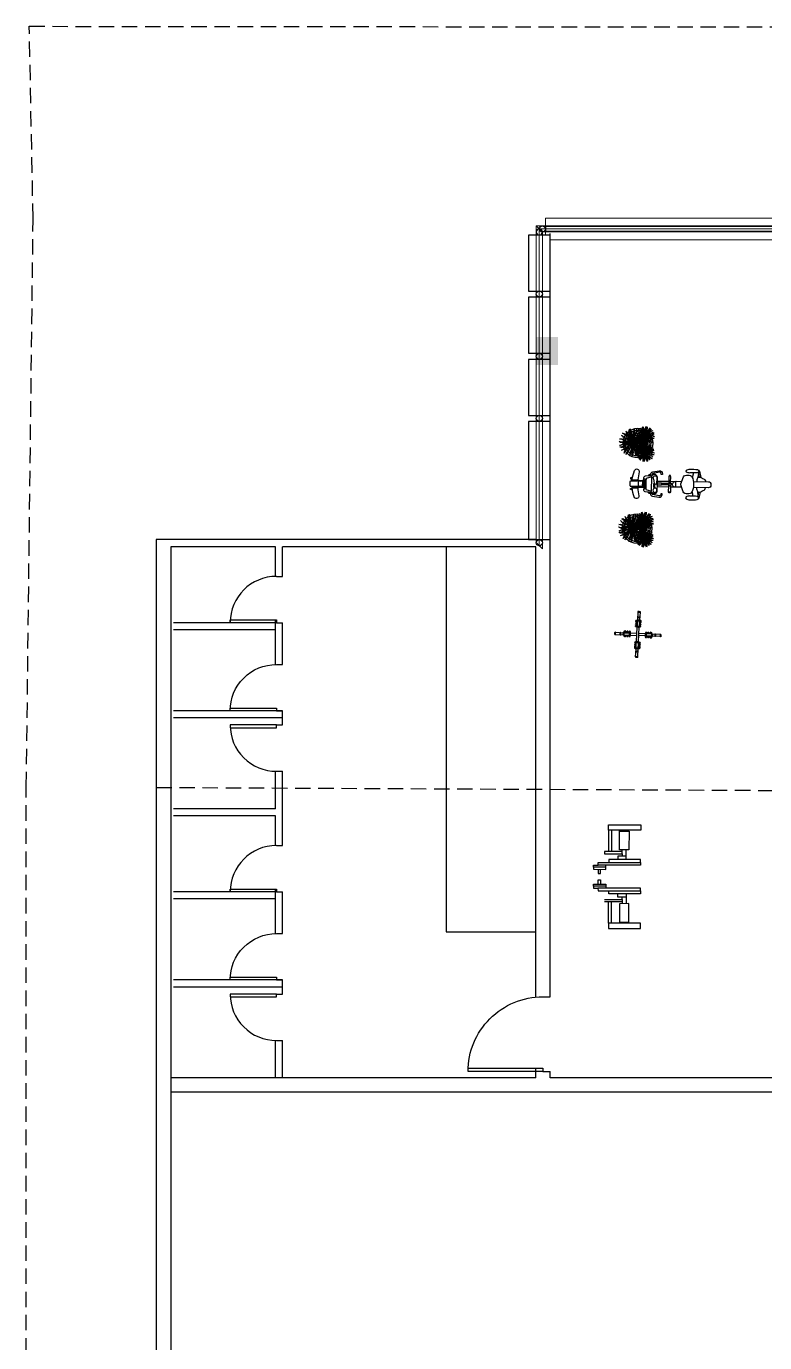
# Model space of a CAD drawing. Header units: metres. Extents: x 511.7 to 565.1, y 73.9 to 159.1.
# Drawn here: x 511.68 to 523.64, y 137.75 to 159.07 of the extents above; entities that cross this region are included whole.
import ezdxf

# ---------------------------------------------------------------- set-up
doc = ezdxf.new("R2010")
doc.units = ezdxf.units.M
doc.header["$MEASUREMENT"] = 0
doc.linetypes.add('DASHED2', pattern=[0.375, 0.25, -0.125])
doc.layers.get('0').update_dxf_attribs({"lineweight": 25})
for name, color, linetype, lineweight in [('A-GLAZ-CWMG', 7, 'Continuous', 9), ('A-WALL', 7, 'Continuous', 9), ('walls', 255, 'Continuous', 25)]:
    doc.layers.add(name, color=color, linetype=linetype, lineweight=lineweight)
for name, color, linetype in [('fixtures', 237, 'Continuous'), ('landscape', 84, 'Continuous'), ('lift', 41, 'Continuous')]:
    doc.layers.add(name, color=color, linetype=linetype)

# ---------------------------------------------------------------- blocks, each defined once
blk = doc.blocks.new('*U8')
for p, q in [((0, 0), (0, 100)), ((750, 0), (750, 100))]:
    blk.add_line(p, q)
blk.add_lwpolyline([(0, 0), (0, -750), (43.75, -750), (43.75, 0)], close=True)
blk.add_arc((0, 0), 750, 270, 0)
blk = doc.blocks.new('*U26')
for p, q in [((-750, 0), (-750, 100)), ((0, 0), (0, 100))]:
    blk.add_line(p, q)
blk.add_lwpolyline([(0, 0), (0, -750), (-43.75, -750), (-43.75, 0)], close=True)
blk.add_arc((0, 0), 750, 180, 270)
blk = doc.blocks.new('nghj')
at = {"layer": 'fixtures'}
for p, q in [((10564.2, 9083.7), (10564.3, 9083.5)), ((10564.5, 9083.4), (10569, 9078.5)), ((10565.5, 9084.8), (10565.7, 9084.7)), ((10565.8, 9084.6), (10570.3, 9079.7)), ((10567.2, 9080.5), (10567.3, 9080.3)), ((10568.5, 9081.7), (10568.7, 9081.6)), ((10570.1, 9080), (10570.7, 9080)), ((10570.3, 9079.7), (10570.5, 9079.6)), ((10570.5, 9079.5), (10573.4, 9076.4)), ((10572, 9079.9), (10571.5, 9080.3)), ((10583.8, 9079.4), (10584.2, 9079.8)), ((10585, 9079.4), (10585.7, 9079.4)), ((10590.3, 9083.7), (10585.4, 9079.2)), ((10591.5, 9082.4), (10586.6, 9077.9)), ((10587.4, 9081), (10587.2, 9080.9)), ((10588.6, 9079.7), (10588.4, 9079.5)), ((10590.6, 9084), (10590.4, 9083.9)), ((10591.7, 9082.7), (10591.6, 9082.5)), ((10568.8, 9076.9), (10568.4, 9077.3)), ((10568.8, 9078.2), (10568.8, 9078.8)), ((10569, 9078.5), (10569.1, 9078.4)), ((10569.3, 9078.3), (10572.1, 9075.2)), ((10570.3, 9077.1), (10569.8, 9076.6)), ((10570.4, 9075.1), (10570, 9075.5)), ((10571.6, 9073.9), (10571.2, 9074.3)), ((10572.2, 9078.8), (10571.6, 9078.3)), ((10581.4, 9075.4), (10572.5, 9067.2)), ((10572.8, 9074.5), (10576.3, 9070.7)), ((10573.6, 9078.1), (10573.2, 9078.5)), ((10582.6, 9074.1), (10573.7, 9065.9)), ((10574.1, 9075.7), (10577.6, 9071.9)), ((10574.8, 9076.8), (10574.3, 9077.3)), ((10581, 9065.6), (10577.5, 9069.4)), ((10582.3, 9066.8), (10578.8, 9070.6)), ((10580.8, 9076.6), (10581.2, 9077)), ((10582, 9077.8), (10582.4, 9078.2)), ((10585.2, 9078.9), (10582.1, 9076.1)), ((10586.4, 9077.7), (10583.3, 9074.8)), ((10584, 9077.9), (10583.5, 9078.4)), ((10583.7, 9073.4), (10584.2, 9073.8)), ((10585, 9074.6), (10585.4, 9075)), ((10585.4, 9079.2), (10585.2, 9079.1)), ((10585.7, 9076), (10585.2, 9076.6)), ((10586.6, 9077.9), (10586.5, 9077.7)), ((10586.7, 9076.2), (10587.2, 9076.6)), ((10586.9, 9078.1), (10586.8, 9077.5)), ((10563.3, 9058.6), (10563.5, 9058.8)), ((10563.6, 9058.9), (10568.5, 9063.4)), ((10564.8, 9057.6), (10569.6, 9062.1)), ((10566.5, 9061.6), (10566.6, 9061.8)), ((10567.7, 9060.3), (10567.9, 9060.4)), ((10568.3, 9065.1), (10567.9, 9064.7)), ((10568.2, 9063.2), (10568.2, 9063.8)), ((10568.5, 9063.4), (10568.6, 9063.6)), ((10568.7, 9063.6), (10571.8, 9066.5)), ((10569.4, 9065.3), (10569.9, 9064.7)), ((10570, 9061.9), (10569.4, 9061.9)), ((10569.6, 9062.1), (10569.8, 9062.2)), ((10570.1, 9066.7), (10569.7, 9066.3)), ((10569.9, 9062.4), (10573, 9065.2)), ((10571.3, 9067.9), (10570.9, 9067.5)), ((10571.3, 9061.9), (10570.9, 9061.5)), ((10571.1, 9063.4), (10571.6, 9062.9)), ((10573.1, 9063.5), (10572.6, 9063.1)), ((10574.3, 9064.7), (10573.9, 9064.3)), ((10580.3, 9064.5), (10580.7, 9064)), ((10581.5, 9063.2), (10581.9, 9062.8)), ((10584.6, 9061.8), (10581.7, 9064.9)), ((10582.9, 9062.5), (10583.5, 9063)), ((10585.8, 9063), (10583, 9066.1)), ((10583.1, 9061.4), (10583.5, 9061)), ((10583.5, 9067.4), (10583.9, 9067)), ((10585, 9061.3), (10584.4, 9061.3)), ((10584.8, 9061.6), (10584.6, 9061.7)), ((10584.7, 9066.2), (10585.1, 9065.8)), ((10584.8, 9064.2), (10585.3, 9064.7)), ((10589.3, 9056.7), (10584.8, 9061.6)), ((10586.1, 9062.8), (10586, 9062.9)), ((10590.6, 9057.9), (10586.1, 9062.8)), ((10586.3, 9064.4), (10586.7, 9064)), ((10586.3, 9063.1), (10586.3, 9062.5)), ((10586.6, 9059.6), (10586.4, 9059.7)), ((10587.9, 9060.8), (10587.8, 9061)), ((10564.5, 9057.4), (10564.7, 9057.4)), ((10589.6, 9056.5), (10589.4, 9056.6)), ((10590.8, 9057.6), (10590.8, 9057.8))]:
    blk.add_line(p, q, dxfattribs=at)
for centre, start, end in [((10571.7, 9079.3), 312.9497, 73.868), ((10583.9, 9078.9), 102.0314, 222.9497), ((10569.3, 9077.1), 192.0314, 312.9497), ((10586.2, 9076.4), 222.9497, 343.868), ((10568.9, 9064.9), 42.9497, 163.868), ((10571.1, 9062.4), 282.0314, 42.9497), ((10583.3, 9062), 132.9497, 253.868), ((10585.7, 9064.2), 12.0314, 132.9497)]:
    blk.add_arc(centre, 0.624, start, end, dxfattribs=at)
for centre, major_axis in [((10564.9, 9084.3), (0.639, 0.595)), ((10567.8, 9081.1), (0.639, 0.595)), ((10569.6, 9079.1), (0.639, 0.595)), ((10586, 9078.6), (0.595, -0.639)), ((10588, 9080.3), (0.595, -0.639)), ((10591.1, 9083.3), (0.595, -0.639)), ((10563.9, 9058), (-0.595, 0.639)), ((10567.1, 9061), (-0.595, 0.639)), ((10569.1, 9062.7), (-0.595, 0.639)), ((10585.5, 9062.2), (-0.639, -0.595)), ((10587.2, 9060.2), (-0.639, -0.595)), ((10590.2, 9057.1), (-0.639, -0.595))]:
    blk.add_ellipse(centre, major_axis=major_axis, ratio=0.193425, dxfattribs=at)
for centre, major_axis, ratio, start_param, end_param in [((10565.1, 9084.1), (-0.692, -0.644), 0.350174, 6.148497, 9.559467), ((10568, 9080.9), (-0.692, -0.644), 0.350174, 6.148497, 9.559467), ((10569.8, 9079), (-0.692, -0.644), 0.350174, 6.148497, 9.559467), ((10570, 9078.8), (1.6, 1.48), 0.195305, 5.124704, 7.430537), ((10570.4, 9078.4), (1.6, 1.48), 0.195305, 5.124704, 6.283185), ((10585.3, 9077.8), (1.48, -1.6), 0.195305, 3.141593, 4.300074), ((10585.7, 9078.2), (1.48, -1.6), 0.195305, 8.277426, 10.58326), ((10587.8, 9080.2), (-0.644, 0.692), 0.350174, 6.148497, 9.559467), ((10591, 9083.1), (-0.644, 0.692), 0.350174, 6.148497, 9.559467), ((10570, 9078.8), (1.6, 1.48), 0.195305, 8.277426, 10.58326), ((10570.4, 9078.4), (1.6, 1.48), 0.195305, 3.141593, 4.300074), ((10571.6, 9077), (1.6, 1.48), 0.195305, 8.266296, 10.58326), ((10572, 9076.6), (1.6, 1.48), 0.195305, 3.141593, 4.300074), ((10572.8, 9075.8), (1.6, 1.48), 0.195305, 1.983111, 7.441667), ((10573.2, 9075.4), (1.6, 1.48), 0.195305, 3.141593, 6.283185), ((10571.6, 9077), (1.6, 1.48), 0.195305, 5.124704, 7.441667), ((10572.8, 9075.8), (0.639, 0.595), 0.193425, 3.141593, 6.283185), ((10572, 9076.6), (1.6, 1.48), 0.195305, 5.124704, 6.283185), ((10582.3, 9075), (1.48, -1.6), 0.195305, 3.141593, 6.283185), ((10582.7, 9075.4), (1.48, -1.6), 0.195305, 1.983111, 7.441667), ((10583.5, 9076.2), (1.48, -1.6), 0.195305, 3.141593, 4.300074), ((10582.7, 9075.4), (0.595, -0.639), 0.193425, 3.141593, 6.283185), ((10583.9, 9076.6), (1.48, -1.6), 0.195305, 8.266296, 10.58326), ((10583.5, 9076.2), (1.48, -1.6), 0.195305, 5.124704, 6.283185), ((10583.9, 9076.6), (1.48, -1.6), 0.195305, 5.124704, 7.441667), ((10585.9, 9078.4), (-0.644, 0.692), 0.350174, 6.148497, 9.559467), ((10585.3, 9077.8), (1.48, -1.6), 0.195305, 5.124704, 6.283185), ((10585.7, 9078.2), (1.48, -1.6), 0.195305, 5.124704, 7.430537), ((10564.1, 9058.2), (0.644, -0.692), 0.350174, 6.148497, 9.559467), ((10567.3, 9061.1), (0.644, -0.692), 0.350174, 6.148497, 9.559467), ((10569.4, 9063.1), (-1.48, 1.6), 0.195305, 5.124704, 7.430537), ((10569.8, 9063.5), (-1.48, 1.6), 0.195305, 5.124704, 6.283185), ((10569.2, 9062.9), (0.644, -0.692), 0.350174, 6.148497, 9.559467), ((10571.2, 9064.7), (-1.48, 1.6), 0.195305, 5.124704, 7.441667), ((10569.4, 9063.1), (-1.48, 1.6), 0.195305, 8.277426, 10.58326), ((10571.6, 9065.1), (-1.48, 1.6), 0.195305, 5.124704, 6.283185), ((10572.4, 9065.9), (-1.48, 1.6), 0.195305, 1.983111, 7.441667), ((10569.8, 9063.5), (-1.48, 1.6), 0.195305, 3.141593, 4.300074), ((10572.8, 9066.3), (-1.48, 1.6), 0.195305, 3.141593, 6.283185), ((10571.2, 9064.7), (-1.48, 1.6), 0.195305, 8.266296, 10.58326), ((10572.4, 9065.9), (-0.595, 0.639), 0.193425, 3.141593, 6.283185), ((10571.6, 9065.1), (-1.48, 1.6), 0.195305, 3.141593, 4.300074), ((10581.9, 9065.9), (-1.6, -1.48), 0.195305, 3.141593, 6.283185), ((10582.3, 9065.5), (-1.6, -1.48), 0.195305, 1.983111, 7.441667), ((10583.1, 9064.7), (-1.6, -1.48), 0.195305, 5.124704, 6.283185), ((10582.3, 9065.5), (-0.639, -0.595), 0.193425, 3.141593, 6.283185), ((10583.5, 9064.3), (-1.6, -1.48), 0.195305, 5.124704, 7.441667), ((10584.7, 9062.9), (-1.6, -1.48), 0.195305, 5.124704, 6.283185), ((10583.1, 9064.7), (-1.6, -1.48), 0.195305, 3.141593, 4.300074), ((10585.1, 9062.5), (-1.6, -1.48), 0.195305, 5.124704, 7.430537), ((10583.5, 9064.3), (-1.6, -1.48), 0.195305, 8.266296, 10.58326), ((10585.3, 9062.3), (0.692, 0.644), 0.350174, 6.148497, 9.559467), ((10584.7, 9062.9), (-1.6, -1.48), 0.195305, 3.141593, 4.300074), ((10585.1, 9062.5), (-1.6, -1.48), 0.195305, 8.277426, 10.58326), ((10587.1, 9060.4), (0.692, 0.644), 0.350174, 6.148497, 9.559467), ((10590, 9057.2), (0.692, 0.644), 0.350174, 6.148497, 9.559467)]:
    blk.add_ellipse(centre, major_axis=major_axis, ratio=ratio, start_param=start_param, end_param=end_param, dxfattribs=at)
blk = doc.blocks.new('gd')
at = {"layer": 'fixtures'}
for p, q in [((10574.8, 8981.8), (10571.4, 8979.1)), ((10571.4, 8979.1), (10587.7, 8958.7)), ((10591, 8961.4), (10574.8, 8981.8)), ((10550.9, 8962.6), (10549.3, 8961.3)), ((10550.9, 8962.6), (10552.8, 8964.1)), ((10572.3, 8935.7), (10550.9, 8962.6)), ((10552.8, 8964.1), (10568.7, 8944.1)), ((10576.6, 8971.1), (10564.9, 8961.8)), ((10569.7, 8955.8), (10581.4, 8965.1)), ((10581.4, 8965.1), (10576.6, 8971.1)), ((10579.2, 8967.9), (10579.9, 8968.5)), ((10581.4, 8965.1), (10582.1, 8965.7)), ((10549.3, 8961.3), (10570.7, 8934.4)), ((10560, 8955), (10562.2, 8956.8)), ((10562.2, 8956.8), (10566.3, 8960.1)), ((10562.2, 8956.8), (10566.4, 8951.5)), ((10565.7, 8955.5), (10564.2, 8954.3)), ((10566.4, 8951.5), (10564.2, 8949.8)), ((10564.9, 8961.8), (10569.7, 8955.8)), ((10565.7, 8955.5), (10567.1, 8956.7)), ((10574.6, 8944.2), (10565.7, 8955.5)), ((10567.1, 8956.7), (10568.3, 8957.6)), ((10567.1, 8956.7), (10576.1, 8945.4)), ((10586.2, 8960.6), (10572.6, 8949.8)), ((10587.7, 8958.7), (10574.1, 8947.9)), ((10587.7, 8958.7), (10591, 8961.4)), ((10533.1, 8948.4), (10531.2, 8946.9)), ((10531.2, 8946.9), (10547.1, 8926.9)), ((10533.1, 8948.4), (10534.7, 8949.7)), ((10554.5, 8921.5), (10533.1, 8948.4)), ((10534.7, 8949.7), (10556.1, 8922.8)), ((10568.7, 8944.1), (10566.8, 8942.6)), ((10509, 8929.5), (10512.4, 8932.2)), ((10512.4, 8932.2), (10528.7, 8911.7)), ((10519, 8925.3), (10530.7, 8934.6)), ((10530.7, 8934.6), (10535.5, 8928.6)), ((10536.2, 8936.1), (10532.1, 8932.8)), ((10535.3, 8931.3), (10534.1, 8930.3)), ((10536.7, 8932.4), (10535.3, 8931.3)), ((10535.3, 8931.3), (10544.2, 8920)), ((10538.4, 8937.8), (10536.2, 8936.1)), ((10536.2, 8936.1), (10540.4, 8930.8)), ((10536.7, 8932.4), (10538.2, 8933.6)), ((10545.7, 8921.2), (10536.7, 8932.4)), ((10540.4, 8930.8), (10542.6, 8932.6)), ((10564.1, 8937.3), (10565.4, 8938.4)), ((10570.4, 8929.4), (10564.1, 8937.3)), ((10564.2, 8931.9), (10566.8, 8934)), ((10565.5, 8930.3), (10564.2, 8931.9)), ((10565.4, 8938.4), (10566.7, 8939.4)), ((10565.4, 8938.4), (10571.7, 8930.5)), ((10568.1, 8932.4), (10565.5, 8930.3)), ((10571.7, 8930.5), (10570.4, 8929.4)), ((10570.7, 8934.4), (10572.3, 8935.7)), ((10573, 8931.5), (10570.7, 8934.4)), ((10571.7, 8930.5), (10573, 8931.5)), ((10525.3, 8909), (10509, 8929.5)), ((10523.8, 8919.3), (10519, 8925.3)), ((10521.6, 8922.1), (10520.9, 8921.5)), ((10535.5, 8928.6), (10523.8, 8919.3)), ((10527.2, 8913.6), (10540.7, 8924.4)), ((10528.7, 8911.7), (10542.2, 8922.5)), ((10544.2, 8920), (10545.7, 8921.2)), ((10547.1, 8926.9), (10549, 8928.4)), ((10553.5, 8928.8), (10552.2, 8927.8)), ((10554.8, 8929.9), (10553.5, 8928.8)), ((10553.5, 8928.8), (10559.7, 8920.9)), ((10556.1, 8922.8), (10554.5, 8921.5)), ((10561, 8922), (10554.8, 8929.9)), ((10558.4, 8919.9), (10556.1, 8922.8)), ((10560.1, 8928.6), (10557.4, 8926.5)), ((10559.7, 8920.9), (10558.4, 8919.9)), ((10558.7, 8924.9), (10561.3, 8927)), ((10559.7, 8920.9), (10561, 8922)), ((10561.3, 8927), (10560.1, 8928.6)), ((10523.8, 8919.3), (10523.1, 8918.7)), ((10528.7, 8911.7), (10525.3, 8909))]:
    blk.add_line(p, q, dxfattribs=at)
blk = doc.blocks.new('bike_recumbent_A_p')
for p, q in [((-22.1, -2.7), (-22.1, 2.7)), ((-17.3, 7.2), (-16.9, 6.5)), ((-17, 7.4), (-16.5, 6.5)), ((-16.1, 7.8), (-16.6, 7.8)), ((-16.1, 7.5), (-16.6, 7.5)), ((-13, 7.8), (-14.9, 7.8)), ((-14.1, 7.5), (-14.9, 7.5)), ((-1.3, 2.4), (-10.6, 2.4)), ((-1.3, 0.6), (-7.3, 0.6)), ((-1.1, 1.3), (-1.1, 0.8)), ((0, 1.3), (0, 0.8)), ((9.3, 2.4), (0.2, 2.4)), ((4.5, 1.9), (4.5, -1.9)), ((30.9, 2.4), (18.7, 2.4)), ((33, -0.3), (33, 0.3)), ((-17.3, -7.2), (-16.9, -6.5)), ((-17, -7.4), (-16.5, -6.5)), ((-16.1, -7.5), (-16.6, -7.5)), ((-16.1, -7.8), (-16.6, -7.8)), ((-14.1, -7.5), (-14.9, -7.5)), ((-13, -7.8), (-14.9, -7.8)), ((-10.6, -2.4), (-1.3, -2.4)), ((-1.3, -0.6), (-7.3, -0.6)), ((-1.1, -1.3), (-1.1, -0.8)), ((0, -1.3), (0, -0.8)), ((0.2, -2.4), (9.3, -2.4)), ((18.7, -2.4), (30.9, -2.4))]:
    blk.add_line(p, q)
for points in [[(-26.5, 3.3, -0.032457), (-25.6, 9.8, 0.915879), (-29.3, 10.8, 0.065102), (-31.1, 3.3)], [(-16.1, 6.5), (-16.1, 7.9, -0.363337), (-14.5, 9.8), (-9.3, 10.7, -0.466989), (-6.5, 8.4), (-6.5, 7.9), (-7.7, 7.9), (-7.7, 8.4, 0.466989), (-9.1, 9.6), (-14.3, 8.6, 0.363337), (-14.9, 7.9), (-14.9, 6.9)], [(16.1, 12.5, -0.027759), (22, 12.2, -0.398009), (23.2, 10.9, -0.398009), (22, 9.7, -0.027759), (16.1, 9.4)], [(-22.8, -2), (-32.4, -2, -0.414214), (-33, -1.4), (-33, 1.4, -0.414214), (-32.4, 2), (-22.8, 2)], [(-24.2, 2, 0.089812), (-26.1, 2.5), (-31.3, 2.5, 0.319458), (-31.8, 2)], [(-26.1, 2.8), (-22.4, 2.8, 0.414214), (-21.6, 3.5), (-21.6, 4.2)], [(22.4, 6), (23.8, 6, -0.174278), (25.7, 5.3, 0.110391), (26.8, 4.7, -0.341689), (28.6, 2.4, -0.341689)], [(-24.2, -2, -0.089812), (-26.1, -2.5), (-31.3, -2.5, -0.319458), (-31.8, -2)], [(-31.1, -3.3, 0.065102), (-29.3, -10.8, 0.915879), (-25.6, -9.8, -0.032457), (-26.5, -3.3)], [(-26.1, -2.8), (-22.4, -2.8, -0.414214), (-21.6, -3.5), (-21.6, -4.2)], [(-16.1, -6.5), (-16.1, -7.9, 0.363337), (-14.5, -9.8), (-9.3, -10.7, 0.466989), (-6.5, -8.4), (-6.5, -7.9), (-7.7, -7.9), (-7.7, -8.4, -0.466989), (-9.1, -9.6), (-14.3, -8.6, -0.363337), (-14.9, -7.9), (-14.9, -6.9)], [(16.1, -12.5, 0.027759), (22, -12.2, 0.398009), (23.2, -10.9, 0.398009), (22, -9.7, 0.027759), (16.1, -9.4)], [(22.4, -6), (23.8, -6, 0.174278), (25.7, -5.3, -0.110391), (26.8, -4.7, 0.341689), (28.6, -2.4, 0.341689)]]:
    blk.add_lwpolyline(points, format="xyb")
for points in [[(23.2, 10.9), (23.7, 10.9), (24.7, 5.8)], [(-31.7, 4.7), (-32.4, 4.7), (-32.4, 3.9), (-31.7, 3.9)], [(-30.9, 5.1), (-31.7, 5.1), (-31.7, 3.6), (-31.1, 3.6)], [(-31.3, 5.1), (-31.3, 3.6)], [(-31.3, 2.5), (-31.3, 3.3), (-26.1, 3.3), (-26.1, 2.5)], [(0, 6.4), (0, 7), (-1.1, 7), (-1.1, 6.4)], [(18.8, 9.4), (18, 6.6), (17.9, 5.5)], [(22.7, 10), (23.2, 10), (22.8, 9), (22.4, 6), (21.5, 3.8), (21.5, 2.4)], [(22.8, 9), (23.4, 6)], [(-31.7, -4.7), (-32.4, -4.7), (-32.4, -3.9), (-31.7, -3.9)], [(-30.9, -5.1), (-31.7, -5.1), (-31.7, -3.6), (-31.1, -3.6)], [(-31.3, -2.5), (-31.3, -3.3), (-26.1, -3.3), (-26.1, -2.5)], [(-31.3, -5.1), (-31.3, -3.6)], [(0, -6.4), (0, -7), (-1.1, -7), (-1.1, -6.4)], [(18.8, -9.4), (18, -6.6), (17.9, -5.5)], [(22.7, -10), (23.2, -10), (22.8, -9), (22.4, -6), (21.5, -3.8), (21.5, -2.4)], [(22.8, -9), (23.4, -6)], [(23.2, -10.9), (23.7, -10.9), (24.7, -5.8)]]:
    blk.add_lwpolyline(points)
for points in [[(-21.7, -2.7), (-22.2, -2.7, -0.414214), (-22.8, -2.2), (-22.8, 2.2, -0.414214), (-22.2, 2.7), (-21.7, 2.7, -0.414214), (-21.1, 2.2), (-21.1, -2.2, -0.414214)], [(-20.6, 0), (-20.6, 3.4, 0.414214), (-21.4, 4.2), (-21.5, 4.2, -0.414214), (-21.9, 4.5, -0.118121), (-21.6, 5.5, -0.260664), (-20.6, 6.2), (-15.3, 6.6, 0.21828), (-14.9, 6.8, -0.72566), (-10.6, 5.4), (-10.6, 0), (-10.6, -5.4, -0.72566), (-14.9, -6.8, 0.21828), (-15.3, -6.6), (-20.6, -6.2, -0.260664), (-21.6, -5.5, -0.118121), (-21.9, -4.5, -0.414214), (-21.5, -4.2), (-21.4, -4.2, 0.414214), (-20.6, -3.4)], [(-19.8, 4.5), (-15.2, 5.8), (-15.2, -5.8), (-19.8, -4.5, -0.055459)], [(-12.9, -0.5), (-13.2, -2.7, -0.134621), (-13.5, -3.5, 0.166544), (-14, -5.3, 1.021213), (-11, -5.2), (-11.2, 0, 0.401971), (-11.5, 0.3, 0.164298), (-12.7, -0.1, 0.207213)], [(-13, 0), (-13.6, 0, -0.414214), (-13.8, 0.3), (-13.8, 2.4, -0.414214), (-13.6, 2.7), (-13, 2.7, -0.414214), (-12.7, 2.4), (-12.7, 0.3, -0.414214)], [(10.6, 6.1), (8.6, 0.5, 0.171461), (8.6, -0.5), (10.6, -6.1, 0.240849), (11.9, -7.3, 0.145285), (16.3, -7.3, 0.21059), (17.5, -6.3, 0.228481), (17.5, 6.3, 0.21059), (16.3, 7.3, 0.145285), (11.9, 7.3, 0.240849)]]:
    blk.add_lwpolyline(points, format="xyb", close=True)
for points in [[(-10.6, -0.9), (-7.3, -0.9), (-7.3, 0.9), (-10.6, 0.9)], [(0.2, 6.4), (-1.3, 6.4), (-1.3, 1.3), (0.2, 1.3)], [(-1.3, -0.8), (0.7, -0.8), (0.7, 0.8), (-1.3, 0.8)], [(0.2, -6.4), (-1.3, -6.4), (-1.3, -1.3), (0.2, -1.3)]]:
    blk.add_lwpolyline(points, close=True)
for centre, radius, start, end in [((-14.6, 0), 11.3, 169.5626, 190.4374), ((-25.3, 1.9), 0.469, 77.225, 163.0031), ((-16.4, 6), 1.85, 96.0308, 167.0582), ((-16.4, 6), 1.56, 125.4079, 163.6711), ((-16.4, 6), 1.56, 96.0308, 113.7092), ((5, 1.9), 0.531, 90, 180), ((30.9, 0.3), 2.14, 0, 90), ((-25.3, -1.9), 0.469, 196.9969, 282.775), ((-16.4, -6), 1.85, 192.9418, 263.9692), ((-16.4, -6), 1.56, 196.3289, 234.5921), ((-16.4, -6), 1.56, 246.2908, 263.9692), ((5, -1.9), 0.531, 180, 270), ((30.9, -0.3), 2.14, 270, 0)]:
    blk.add_arc(centre, radius, start, end)
at = {"extrusion": (0, 0, -1)}
blk.add_ellipse((16.1, 10.9), major_axis=(3.51, 0), ratio=0.446783, start_param=1.570796, end_param=4.712389, dxfattribs=at)
blk.add_ellipse((-12.5, 5.1), major_axis=(0, -1.77), ratio=0.917922)
for centre, major_axis, ratio in [((4.5, 0), (2.7, 0), 0.896589), ((16.1, -10.9), (3.51, 0), 0.446783)]:
    blk.add_ellipse(centre, major_axis=major_axis, ratio=ratio, start_param=1.570796, end_param=4.712389)
blk = doc.blocks.new('dsa')
at = {"color": 7}
for radius in [12, 10.5]:
    blk.add_circle((244.6, 299.7), radius, dxfattribs=at)
for centre, radius, start, end in [((240.6, 304.8), 4.44, 79.9632, 124.8698), ((242.2, 319.5), 9.75, 246.1531, 267.8886), ((242.8, 319.4), 9.89, 243.0147, 268.5476), ((242.5, 316.4), 5.31, 227.4262, 254.0721), ((241.4, 313.3), 2.61, 199.3201, 262.4076), ((236.4, 303.5), 9.89, 47.4034, 72.9362), ((235.9, 303.8), 9.75, 48.0623, 69.7979), ((246.2, 317.5), 6, 205.9256, 239.7241), ((245.2, 315.6), 4.44, 189.0295, 233.936), ((237.2, 297.9), 13.9, 52.7753, 74.0721), ((239.7, 300.4), 10.5, 62.6741, 82.4076), ((244.2, 325.2), 16.2, 259.9632, 275.1361), ((238.2, 312.2), 4.82, 12.6934, 42.9982), ((238.9, 311.8), 4.62, 17.5169, 53.0803), ((241.4, 297.5), 12.3, 72.4659, 87.8886), ((250.6, 320.3), 12.3, 228.0623, 232.0194), ((242.2, 297.5), 12, 77.747, 88.5476), ((233, 298.8), 16.2, 42.0524, 53.936), ((245.3, 313.8), 2.5, 192.6934, 223.8074), ((251.2, 319.7), 12, 227.4034, 232.1576), ((240.4, 307.6), 5.41, 29.1978, 59.7241), ((248.2, 314.7), 5.05, 197.5169, 218.2742), ((253.7, 316.6), 9.75, 181.2875, 203.023), ((253.8, 316), 9.89, 178.1491, 203.682), ((233.4, 307.9), 12.3, 19.6492, 23.023), ((233.8, 307.2), 12, 21.2823, 23.682), ((250.4, 311.6), 5.41, 164.1751, 199.7901), ((241.5, 314.1), 4.44, 349.9632, 34.8698), ((239.4, 314.8), 6, 344.1751, 17.9736), ((261.8, 310.5), 16.2, 169.9632, 185.1361), ((234.6, 317.4), 13.9, 322.7753, 344.0721), ((234.1, 313.2), 12.3, 339.8174, 357.8886), ((248.3, 304.3), 5.41, 74.1751, 119.1978), ((234.1, 312.4), 12, 348.5755, 358.5476), ((256, 311.9), 9.89, 153.0147, 178.5476), ((235.5, 321.7), 16.2, 311.5838, 323.936), ((256.2, 312.4), 9.75, 156.1531, 177.8886), ((237.1, 315), 10.5, 332.8057, 352.4076), ((247.1, 292.8), 16.2, 79.9632, 92.6782), ((256.3, 303.5), 12, 137.4034, 142.1576), ((244.3, 314.2), 5.41, 299.1978, 329.7241), ((256.9, 304), 12.3, 138.0623, 142.0194), ((250, 313.2), 2.61, 109.3201, 172.4076), ((240.2, 318.3), 9.89, 317.4034, 342.9362), ((240.5, 318.8), 9.75, 318.0623, 339.7979), ((253.1, 312.1), 5.31, 137.4262, 164.0721), ((251.4, 306.5), 5.05, 107.5169, 128.2742), ((243.9, 320.9), 12, 291.2823, 293.682), ((252.2, 309.5), 4.44, 99.0295, 143.936), ((250.5, 309.3), 2.5, 102.6934, 133.8074), ((252.7, 300.8), 9.89, 88.1491, 113.682), ((244.6, 321.3), 12.3, 289.6492, 293.023), ((254.1, 308.5), 6, 115.9256, 149.7241), ((253.2, 301), 9.75, 91.2875, 113.023), ((248.4, 315.7), 4.62, 287.5169, 323.0803), ((251.4, 315.3), 6, 254.1751, 287.9736), ((248.9, 316.5), 4.82, 282.6934, 312.9982), ((250.7, 313.2), 4.44, 259.9632, 304.8698), ((231.3, 295.3), 4.44, 79.9632, 124.8698), ((230.6, 293.3), 6, 74.1751, 107.9736), ((232.9, 310), 9.75, 246.1531, 267.8886), ((233.4, 309.9), 9.89, 243.0147, 268.5476), ((229.3, 307.7), 9.89, 268.1491, 293.682), ((228.8, 307.6), 9.75, 271.2875, 293.023), ((233.2, 307), 5.31, 227.4262, 254.0721), ((232.1, 303.9), 2.61, 199.3201, 262.4076), ((227, 294.1), 9.89, 47.4034, 72.9362), ((226.6, 294.4), 9.75, 48.0623, 69.7979), ((236.8, 308), 6, 205.9256, 239.7241), ((235.8, 306.1), 4.44, 189.0295, 233.936), ((227.9, 288.5), 13.9, 52.7753, 74.0721), ((230.4, 290.9), 10.5, 62.6741, 82.4076), ((234.9, 315.7), 16.2, 259.9632, 275.1361), ((233.7, 304.3), 5.41, 254.1751, 288.7866), ((228.8, 302.8), 4.82, 12.6934, 42.9982), ((229.6, 302.4), 4.62, 17.5169, 53.0803), ((232.1, 288), 12.3, 72.4659, 87.8886), ((237.4, 287.3), 12.3, 109.6492, 113.023), ((237.7, 294.3), 5.41, 119.1978, 149.7241), ((241.3, 310.8), 12.3, 228.0623, 232.0194), ((223.7, 289.4), 16.2, 42.0524, 53.936), ((232.9, 288), 12, 77.747, 88.5476), ((238.1, 287.6), 12, 111.2823, 113.682), ((246.5, 286.9), 16.2, 131.0304, 143.936), ((236, 304.4), 2.5, 192.6934, 223.8074), ((241.9, 310.2), 12, 227.4034, 232.1576), ((231.1, 298.2), 5.41, 29.1978, 59.7241), ((238.8, 305.3), 5.05, 197.5169, 218.2742), ((244.4, 307.1), 9.75, 181.2875, 203.023), ((244.5, 306.6), 9.89, 178.1491, 203.682), ((244.9, 293.6), 10.5, 145.6153, 172.4076), ((224.1, 298.5), 12.3, 19.6492, 23.023), ((224.4, 297.8), 12, 21.2823, 23.682), ((241, 302.2), 5.41, 164.1751, 199.7901), ((247.9, 295.3), 12.3, 159.8174, 177.8886), ((232.1, 304.6), 4.44, 349.9632, 34.8698), ((230.1, 305.3), 6, 344.1751, 17.9736), ((241.9, 312.5), 14.6, 246.1531, 267.8886), ((242.7, 312.4), 14.8, 243.0147, 268.5476), ((220.1, 298.1), 16.2, 349.9632, 1.6227), ((252.5, 301), 16.2, 169.9632, 185.1361), ((225.2, 308), 13.9, 322.7753, 344.0721), ((224.8, 303.8), 12.3, 339.8174, 357.8886), ((239, 294.8), 5.41, 74.1751, 119.1978), ((241.3, 310.8), 12.3, 246.0635, 246.1335), ((241.9, 310.2), 12, 242.4885, 242.586), ((247, 294), 12, 152.4885, 152.586), ((247.6, 294.6), 12.3, 156.0635, 156.1335), ((231.3, 288.3), 12.3, 66.0635, 66.1335), ((230.8, 288.9), 12, 62.4885, 62.586), ((225.1, 304.5), 12.3, 336.0635, 336.1335), ((225.6, 305.1), 12, 332.4885, 332.586), ((231.6, 296.9), 5.41, 344.1751, 29.1978), ((239.8, 311.1), 12, 253.3649, 268.5476), ((242.3, 308.2), 10.5, 235.6153, 262.4076), ((224.8, 303), 12, 348.5755, 358.5476), ((246.7, 302.4), 9.89, 153.0147, 178.5476), ((249, 309.7), 16.2, 221.1828, 233.936), ((226.2, 312.2), 16.2, 311.5838, 323.936), ((227.7, 305.5), 10.5, 332.8057, 352.4076), ((242.3, 307.9), 7.97, 227.4262, 254.0721), ((240.7, 303.3), 3.91, 199.3201, 262.4076), ((237.8, 283.4), 16.2, 79.9632, 92.6782), ((246.8, 303), 9.75, 156.1531, 177.8886), ((240.6, 311.1), 12.3, 253.8673, 267.8886), ((244.7, 310.6), 13.9, 238.1979, 254.0721), ((233.1, 288.6), 14.8, 47.4034, 72.9362), ((232.4, 289.1), 14.6, 48.0623, 69.7979), ((247, 294), 12, 137.4034, 142.1576), ((234.9, 304.8), 5.41, 299.1978, 329.7241), ((247.6, 294.6), 12.3, 138.0623, 142.0194), ((239.9, 302.7), 6, 74.1751, 107.9736), ((240.7, 303.8), 2.61, 109.3201, 172.4076), ((230.9, 308.8), 9.89, 317.4034, 342.9362), ((238.6, 317.2), 9.89, 268.1491, 293.682), ((238.1, 317), 9.75, 271.2875, 293.023), ((231.2, 309.3), 9.75, 318.0623, 339.7979), ((243.7, 302.7), 5.31, 137.4262, 164.0721), ((242, 297), 5.05, 107.5169, 128.2742), ((234.5, 311.4), 12, 291.2823, 293.682), ((242.8, 302.3), 4.62, 107.5169, 143.0803), ((242.4, 301.6), 4.82, 102.6934, 132.9982), ((242.9, 300), 4.44, 99.0295, 143.936), ((241.1, 299.9), 2.5, 102.6934, 133.8074), ((243.3, 291.4), 9.89, 88.1491, 113.682), ((235.3, 311.8), 12.3, 289.6492, 293.023), ((239.2, 289.2), 9.89, 63.0147, 88.5476), ((244.8, 299), 6, 115.9256, 149.7241), ((237.2, 309.5), 6, 295.9256, 329.7241), ((239.1, 308.5), 4.44, 279.0295, 323.936), ((247.8, 309.5), 9, 205.9256, 239.7241), ((246.3, 306.6), 6.67, 189.0295, 233.936), ((243.9, 291.5), 9.75, 91.2875, 113.023), ((239.7, 289), 9.75, 66.1531, 87.8886), ((234.4, 280.2), 20.9, 52.7753, 74.0721), ((238.1, 283.9), 15.7, 62.6741, 82.4076), ((242.1, 305.8), 6, 254.1751, 287.9736), ((239.1, 306.3), 4.62, 287.5169, 323.0803), ((239.5, 307), 4.82, 282.6934, 312.9982), ((241.4, 303.7), 4.44, 259.9632, 304.8698), ((235.9, 301.6), 7.23, 12.6934, 42.9982), ((237, 301), 6.93, 17.5169, 53.0803), ((240.8, 308.7), 2.5, 282.6934, 313.8074), ((239.9, 311.5), 5.05, 287.5169, 308.2742), ((243, 313.7), 5.41, 254.1751, 288.7866), ((251.1, 299.7), 9.89, 137.4034, 162.9362), ((250.8, 299.2), 9.75, 138.0623, 159.7979), ((246.7, 296.7), 12.3, 109.6492, 113.023), ((238.3, 305.9), 5.31, 317.4262, 344.0721), ((241.3, 304.8), 2.61, 289.3201, 352.4076), ((254.5, 313.7), 18.5, 228.0623, 232.0194), ((247, 303.8), 5.41, 119.1978, 149.7241), ((228.1, 281.5), 24.4, 42.0524, 53.936), ((247.4, 297.1), 12, 111.2823, 113.682), ((255.8, 296.3), 16.2, 131.0304, 143.936), ((246.6, 304), 3.75, 192.6934, 223.8074), ((255.4, 312.8), 18, 227.4034, 232.1576), ((239.2, 294.7), 8.11, 29.1978, 59.7241), ((256.8, 300.6), 13.9, 149.0262, 164.0721), ((234.4, 314), 12.3, 318.0623, 322.0194), ((250.8, 305.4), 7.58, 197.5169, 218.2742), ((235, 314.5), 12, 317.4034, 322.1576), ((254.3, 303), 10.5, 145.6153, 172.4076), ((235.3, 306.1), 9.89, 333.0147, 358.5476), ((235.2, 305.6), 9.75, 336.1531, 357.8886), ((259.1, 308.1), 14.6, 181.2875, 203.023), ((259.3, 307.3), 14.8, 178.1491, 203.682), ((257.2, 304.8), 12.3, 159.8174, 177.8886), ((257.2, 305.6), 12, 171.588, 178.5476), ((249.9, 303.9), 4.44, 169.9632, 214.8698), ((229.5, 307.5), 16.2, 349.9632, 1.6227), ((250.6, 320.3), 12.3, 246.0635, 246.1335), ((251.2, 319.7), 12, 242.4885, 242.586), ((251.6, 317.6), 10.5, 235.6153, 262.4076), ((240.7, 297.7), 12.3, 66.0635, 66.1335), ((240.1, 298.3), 12, 62.4885, 62.586), ((234.4, 314), 12.3, 336.0635, 336.1335), ((235, 314.5), 12, 332.4885, 332.586), ((256.3, 303.5), 12, 152.4885, 152.586), ((256.9, 304), 12.3, 156.0635, 156.1335), ((240.9, 306.4), 5.41, 344.1751, 29.1978), ((249.1, 320.5), 12, 253.3649, 268.5476), ((228.7, 295.2), 18.5, 19.6492, 23.023), ((229.2, 294.1), 18, 21.2823, 23.682), ((251.9, 303.3), 6, 164.1751, 197.9736), ((254.2, 300.7), 8.11, 164.1751, 199.7901), ((258.3, 319.2), 16.2, 221.1828, 233.936), ((240.8, 304.4), 6.67, 349.9632, 34.8698), ((237.7, 305.4), 9, 344.1751, 17.9736), ((250.9, 310.4), 5.41, 209.1978, 239.7241), ((257.9, 310.1), 12.3, 199.6492, 203.023), ((257.6, 310.8), 12, 201.2823, 203.682), ((249.9, 320.5), 12.3, 253.8673, 267.8886), ((237.5, 302), 9.89, 358.1491, 23.682), ((237.6, 301.4), 9.75, 1.2875, 23.023), ((254.1, 320.1), 13.9, 238.1979, 254.0721), ((271.3, 299), 24.4, 169.9632, 185.1361), ((243.1, 303.3), 5.05, 17.5169, 38.2742), ((230.4, 309.4), 20.9, 322.7753, 344.0721), ((229.8, 303.2), 18.5, 339.8174, 357.8886), ((240.1, 298.3), 12, 47.4034, 52.1576), ((229.8, 302), 18, 348.5755, 358.5476), ((262.6, 301.1), 14.8, 153.0147, 178.5476), ((246, 304.2), 2.5, 12.6934, 43.8074), ((252.3, 306.2), 4.62, 197.5169, 233.0803), ((231.8, 315.8), 24.4, 311.5838, 323.936), ((234.2, 305.7), 15.7, 332.8057, 352.4076), ((262.8, 301.9), 14.6, 156.1531, 177.8886), ((245.1, 300.5), 6, 25.9256, 59.7241), ((240.7, 297.7), 12.3, 48.0623, 52.0194), ((255, 314.5), 9.89, 227.4034, 252.9362), ((253.1, 305.8), 4.82, 192.6934, 222.9982), ((248.6, 298.6), 9.89, 63.0147, 88.5476), ((246.2, 302.4), 4.44, 9.0295, 53.936), ((263.1, 288.5), 18, 137.4034, 142.1576), ((255.4, 314.2), 9.75, 228.0623, 249.7979), ((245, 304.6), 8.11, 299.1978, 329.7241), ((263.9, 289.3), 18.5, 138.0623, 142.0194), ((249.1, 298.5), 9.75, 66.1531, 87.8886), ((253.6, 303.1), 3.91, 109.3201, 172.4076), ((238.9, 310.7), 14.8, 317.4034, 342.9362), ((249.9, 304.7), 2.61, 19.3201, 82.4076), ((239.3, 311.4), 14.6, 318.0623, 339.7979), ((248.8, 301.6), 5.31, 47.4262, 74.0721), ((258.2, 301.5), 7.97, 137.4262, 164.0721), ((255.6, 293), 7.58, 107.5169, 128.2742), ((256.9, 297.5), 6.67, 99.0295, 143.936), ((254.3, 297.3), 3.75, 102.6934, 133.8074), ((257.6, 284.5), 14.8, 88.1491, 113.682), ((259.8, 296), 9, 115.9256, 149.7241), ((258.4, 284.7), 14.6, 91.2875, 113.023), ((251.2, 306.9), 6.93, 287.5169, 323.0803), ((251.9, 308), 7.23, 282.6934, 312.9982), ((233.5, 292.8), 4.62, 107.5169, 143.0803), ((233.1, 292.1), 4.82, 102.6934, 132.9982), ((227.8, 300.1), 6, 295.9256, 329.7241), ((229.8, 299.1), 4.44, 279.0295, 323.936), ((231.5, 299.2), 2.5, 282.6934, 313.8074), ((230.6, 302.1), 5.05, 287.5169, 308.2742), ((241.8, 290.2), 9.89, 137.4034, 162.9362), ((241.5, 289.8), 9.75, 138.0623, 159.7979), ((232, 295.3), 2.61, 289.3201, 352.4076), ((228.9, 296.4), 5.31, 317.4262, 344.0721), ((247.4, 291.1), 13.9, 149.0262, 164.0721), ((225.1, 304.5), 12.3, 318.0623, 322.0194), ((225.6, 305.1), 12, 317.4034, 322.1576), ((225.9, 296.7), 9.89, 333.0147, 358.5476), ((225.8, 296.1), 9.75, 336.1531, 357.8886), ((239.5, 290.5), 6.67, 79.9632, 124.8698), ((238.4, 287.4), 9, 74.1751, 107.9736), ((247.8, 296.1), 12, 171.588, 178.5476), ((236.5, 309), 14.8, 268.1491, 293.682), ((235.7, 308.8), 14.6, 271.2875, 293.023), ((240.5, 294.5), 4.44, 169.9632, 214.8698), ((242.6, 293.8), 6, 164.1751, 197.9736), ((241.5, 300.9), 5.41, 209.1978, 239.7241), ((248.2, 301.3), 12, 201.2823, 203.682), ((248.6, 300.6), 12.3, 199.6492, 203.023), ((228.1, 292.5), 9.89, 358.1491, 23.682), ((228.3, 292), 9.75, 1.2875, 23.023), ((242.8, 286.7), 6.93, 107.5169, 143.0803), ((242.2, 285.6), 7.23, 102.6934, 132.9982), ((233.8, 293.8), 5.05, 17.5169, 38.2742), ((230.8, 288.9), 12, 47.4034, 52.1576), ((234.3, 297.6), 9, 295.9256, 329.7241), ((237.2, 296.1), 6.67, 279.0295, 323.936), ((236.6, 294.7), 2.5, 12.6934, 43.8074), ((243, 296.8), 4.62, 197.5169, 233.0803), ((235.8, 291.1), 6, 25.9256, 59.7241), ((231.3, 288.3), 12.3, 48.0623, 52.0194), ((245.6, 305), 9.89, 227.4034, 252.9362), ((243.8, 296.3), 4.82, 192.6934, 222.9982), ((236.8, 293), 4.44, 9.0295, 53.936), ((246.1, 304.7), 9.75, 228.0623, 249.7979), ((244.9, 321), 24.4, 259.9632, 275.1361), ((239.8, 296.3), 3.75, 282.6934, 313.8074), ((238.5, 300.6), 7.58, 287.5169, 308.2742), ((240.5, 295.2), 2.61, 19.3201, 82.4076), ((239.5, 292.1), 5.31, 47.4262, 74.0721), ((243.1, 303.9), 8.11, 254.1751, 288.7866), ((255.2, 282.8), 14.8, 137.4034, 162.9362), ((254.8, 282.1), 14.6, 138.0623, 159.7979), ((240.7, 279.5), 18.5, 72.4659, 87.8886), ((248.7, 278.4), 18.5, 109.6492, 113.023), ((236, 292.1), 7.97, 317.4262, 344.0721), ((240.6, 290.4), 3.91, 289.3201, 352.4076), ((249.1, 288.9), 8.11, 119.1978, 149.7241), ((241.9, 279.5), 18, 77.747, 88.5476), ((249.7, 278.9), 18, 111.2823, 113.682), ((262.3, 277.8), 24.4, 131.0304, 143.936), ((263.7, 284.1), 20.9, 149.0262, 164.0721), ((230.2, 304.3), 18.5, 318.0623, 322.0194), ((231.1, 305.1), 18, 317.4034, 322.1576), ((260, 287.8), 15.7, 145.6153, 172.4076), ((231.5, 292.5), 14.8, 333.0147, 358.5476), ((231.3, 291.6), 14.6, 336.1531, 357.8886), ((264.4, 290.4), 18.5, 159.8174, 177.8886), ((264.4, 291.6), 18, 171.588, 178.5476), ((253.4, 289.2), 6.67, 169.9632, 214.8698), ((222.8, 294.6), 24.4, 349.9632, 1.6227), ((254.5, 313.7), 18.5, 246.0635, 246.1335), ((255.4, 312.8), 18, 242.4885, 242.586), ((251, 289.7), 8.11, 74.1751, 119.1978), ((239.6, 279.9), 18.5, 66.0635, 66.1335), ((238.8, 280.8), 18, 62.4885, 62.586), ((230.2, 304.3), 18.5, 336.0635, 336.1335), ((231.1, 305.1), 18, 332.4885, 332.586), ((263.1, 288.5), 18, 152.4885, 152.586), ((263.9, 289.3), 18.5, 156.0635, 156.1335), ((240, 292.8), 8.11, 344.1751, 29.1978), ((252.2, 314.1), 18, 253.3649, 268.5476), ((256, 309.7), 15.7, 235.6153, 262.4076), ((256.5, 288.2), 9, 164.1751, 197.9736), ((266.1, 312), 24.4, 221.1828, 233.936), ((254.9, 298.8), 8.11, 209.1978, 239.7241), ((249.3, 272.5), 24.4, 79.9632, 92.6782), ((264.9, 299.4), 18, 201.2823, 203.682), ((265.5, 298.4), 18.5, 199.6492, 203.023), ((253.4, 314.1), 18.5, 253.8673, 267.8886), ((234.8, 286.2), 14.8, 358.1491, 23.682), ((235, 285.4), 14.6, 1.2875, 23.023), ((259.7, 313.4), 20.9, 238.1979, 254.0721), ((243.3, 288.2), 7.58, 17.5169, 38.2742), ((238.8, 280.8), 18, 47.4034, 52.1576), ((247.5, 289.6), 3.75, 12.6934, 43.8074), ((257.1, 292.6), 6.93, 197.5169, 233.0803), ((246.3, 284.1), 9, 25.9256, 59.7241), ((244.4, 314.6), 18, 291.2823, 293.682), ((239.6, 279.9), 18.5, 48.0623, 52.0194), ((261, 305), 14.8, 227.4034, 252.9362), ((258.2, 292), 7.23, 192.6934, 222.9982), ((245.5, 315.2), 18.5, 289.6492, 293.023), ((247.8, 287), 6.67, 9.0295, 53.936), ((251.4, 281.2), 14.8, 63.0147, 88.5476), ((261.7, 304.5), 14.6, 228.0623, 249.7979), ((252.2, 281), 14.6, 66.1531, 87.8886), ((255.7, 306.2), 9, 254.1751, 287.9736), ((254.7, 303.1), 6.67, 259.9632, 304.8698), ((253.4, 290.3), 3.91, 19.3201, 82.4076), ((251.8, 285.7), 7.97, 47.4262, 74.0721)]:
    blk.add_arc(centre, radius, start, end)
blk = doc.blocks.new('*U9')
for p, q in [((0, 0), (0, 100)), ((1000, 0), (1000, 100))]:
    blk.add_line(p, q)
blk.add_lwpolyline([(0, 0), (0, -1000), (43.75, -1000), (43.75, 0)], close=True)
blk.add_arc((0, 0), 1000, 270, 0)
blk = doc.blocks.new('Circular Mullion - 50mm Radius-196128-_1_plinth')
at = {"layer": 'A-GLAZ-CWMG', "color": 253, "true_color": 0xaaaaaa}
for p, q in [((-17312, 14540), (-17312, 13434)), ((-17262, 13434), (-17262, 14490)), ((-17212, 13434), (-17212, 14440))]:
    blk.add_line(p, q, dxfattribs=at)
at = {"layer": 'A-GLAZ-CWMG', "color": 253, "true_color": 0xaaaaaa, "flags": 128}
for points in [[(-17262, 14490), (-17282, 14509), (-17298, 14525), (-17309, 14536), (-17312, 14540)], [(-17212, 14440), (-17216, 14444), (-17227, 14455), (-17243, 14471), (-17262, 14490)]]:
    blk.add_lwpolyline(points, dxfattribs=at)
blk = doc.blocks.new('Circular Mullion - 50mm Radius-196314-_1_plinth')
at = {"layer": 'A-GLAZ-CWMG', "color": 253, "true_color": 0xaaaaaa}
for p, q in [((-12908, 14540), (-17312, 14540)), ((-17262, 14490), (-12908, 14490)), ((-17212, 14440), (-12908, 14440))]:
    blk.add_line(p, q, dxfattribs=at)
at = {"layer": 'A-GLAZ-CWMG', "color": 253, "true_color": 0xaaaaaa, "flags": 128}
for points in [[(-17312, 14540), (-17309, 14536), (-17298, 14525), (-17282, 14509), (-17262, 14490)], [(-17262, 14490), (-17243, 14471), (-17227, 14455), (-17216, 14444), (-17212, 14440)]]:
    blk.add_lwpolyline(points, dxfattribs=at)
blk = doc.blocks.new('Circular Mullion - 50mm Radius-196131-_1_plinth')
at = {"layer": 'A-GLAZ-CWMG', "color": 253, "true_color": 0xaaaaaa}
for p, q in [((-17312, 13434), (-17312, 12428)), ((-17262, 12428), (-17262, 13434)), ((-17212, 12428), (-17212, 13434))]:
    blk.add_line(p, q, dxfattribs=at)
blk = doc.blocks.new('Circular Mullion - 50mm Radius-196315-_1_plinth')
at = {"layer": 'A-GLAZ-CWMG', "color": 253, "true_color": 0xaaaaaa}
for p, q in [((-17312, 10415), (-17312, 9409)), ((-17262, 9359), (-17262, 10415)), ((-17212, 9309), (-17212, 10415))]:
    blk.add_line(p, q, dxfattribs=at)
at = {"layer": 'A-GLAZ-CWMG', "color": 253, "true_color": 0xaaaaaa, "flags": 128}
for points in [[(-17312, 9409), (-17309, 9405), (-17298, 9394), (-17282, 9378), (-17262, 9359)], [(-17262, 9359), (-17243, 9340), (-17227, 9324), (-17216, 9313), (-17212, 9309)]]:
    blk.add_lwpolyline(points, dxfattribs=at)
blk = doc.blocks.new('Circular Mullion - 50mm Radius-203300-_1_plinth')
at = {"layer": 'A-GLAZ-CWMG', "lineweight": 25}
for start, end in [(0, 180), (180, 360)]:
    blk.add_arc((-50, 0), 50, start, end, dxfattribs=at)
blk = doc.blocks.new('Circular Mullion - 50mm Radius-196232-_1_plinth')
at = {"layer": 'A-GLAZ-CWMG', "lineweight": 25}
for start, end in [(0, 180), (180, 360)]:
    blk.add_arc((-50, 0), 50, start, end, dxfattribs=at)
blk = doc.blocks.new('Circular Mullion - 50mm Radius-196118-_1_plinth')
at = {"layer": 'A-GLAZ-CWMG', "lineweight": 25}
for p, q in [((55, 14526), (55, 14454)), ((4260, 14526), (55, 14526)), ((4260, 14454), (4260, 14526)), ((55, 14454), (4260, 14454))]:
    blk.add_line(p, q, dxfattribs=at)
blk = doc.blocks.new('Circular Mullion - 50mm Radius-196283-_1_plinth')
at = {"layer": 'A-GLAZ-CWMG', "lineweight": 25}
for start, end in [(360, 180), (180, 360)]:
    blk.add_arc((-50, 0), 50, start, end, dxfattribs=at)
blk = doc.blocks.new('Circular Mullion - 50mm Radius-196134-_1_plinth')
at = {"layer": 'A-GLAZ-CWMG', "lineweight": 25}
for start, end in [(0, 180), (180, 360)]:
    blk.add_arc((0, 0), 50, start, end, dxfattribs=at)

msp = doc.modelspace()

# ---------------------------------------------------------------- hatches: boundary and pattern name
h = msp.add_hatch()
h.set_pattern_fill('ANGLE', color=256, scale=0.22)
h.set_pattern_definition([(0, (-147.6533, 48.98411), (0, 0.0605), [0.044, -0.0165]), (90, (-147.6533, 48.98411), (-0.0605, 4e-18), [0.044, -0.0165])])
h.paths.add_polyline_path([(561.945, 159.033), (561.495, 159.033), (561.495, 158.683), (561.945, 158.683)])
h.paths.add_polyline_path([(561.946, 154.475), (561.596, 154.475), (561.596, 154.025), (561.946, 154.025)])
h.paths.add_polyline_path([(560.151, 134.471), (559.801, 134.471), (559.801, 134.021), (560.151, 134.021), (560.151, 134.022)])
h.paths.add_polyline_path([(514.24, 124.273), (513.79, 124.273), (513.79, 123.923), (514.24, 123.923)])
h.paths.add_polyline_path([(513.946, 124.097, -1), (513.846, 124.097, -1)], flags=16)
h.paths.add_polyline_path([(514.03, 134.372), (513.794, 134.372), (513.794, 133.922), (514.03, 133.922)])
h.paths.add_polyline_path([(514.144, 134.372), (514.03, 134.372), (514.03, 133.922), (514.144, 133.922)])
h.paths.add_polyline_path([(520.178, 154.035), (519.944, 154.035), (519.944, 153.585), (520.178, 153.585)])
h.paths.add_polyline_path([(520.294, 154.035), (520.178, 154.035), (520.178, 153.585), (520.294, 153.585)])

# ---------------------------------------------------------------- linework, layer by layer
at = {"lineweight": 25, "ltscale": 0.25}
for p, q in [((520.169, 143.354), (520.169, 155.712)), ((519.935, 150.756), (513.787, 150.756)), ((515.719, 150.641), (514.021, 150.641)), ((515.719, 150.161), (515.719, 150.641)), ((515.834, 150.161), (515.834, 150.641)), ((519.935, 150.641), (515.834, 150.641)), ((519.935, 143.349), (519.935, 150.641)), ((515.719, 149.411), (514.067, 149.411)), ((515.719, 149.296), (515.719, 149.455)), ((515.834, 149.296), (515.834, 149.411)), ((515.719, 149.296), (514.067, 149.296)), ((515.719, 148.735), (515.719, 149.296)), ((515.834, 148.735), (515.834, 149.296)), ((515.834, 147.985), (514.067, 147.985)), ((515.834, 147.87), (514.067, 147.87)), ((515.719, 146.398), (515.719, 147.005)), ((515.834, 146.398), (515.834, 147.005)), ((515.719, 146.398), (514.067, 146.398)), ((515.719, 146.283), (514.067, 146.283)), ((515.719, 145.803), (515.719, 146.283)), ((515.834, 145.803), (515.834, 146.398)), ((515.719, 145.053), (514.067, 145.053)), ((515.719, 144.938), (514.067, 144.938)), ((515.719, 144.938), (515.719, 145.097)), ((515.719, 144.377), (515.719, 144.938)), ((515.834, 144.938), (515.834, 145.053)), ((515.834, 144.377), (515.834, 144.938)), ((515.834, 143.627), (514.067, 143.627)), ((515.834, 143.512), (514.067, 143.512)), ((515.719, 142.041), (515.719, 142.647)), ((515.834, 142.041), (515.834, 142.647)), ((519.935, 142.041), (519.935, 142.197)), ((520.169, 142.043), (520.169, 142.144))]:
    msp.add_line(p, q, dxfattribs=at)
for p, q in [((518.483, 150.641), (518.483, 144.408)), ((518.483, 144.408), (519.935, 144.408))]:
    msp.add_line(p, q)
at = {"color": 1, "linetype": 'DASHED2', "transparency": 33554572}
for points in [[(511.682, 146.746), (511.792, 155.946), (511.73, 159.067), (561.937, 159.021), (561.918, 146.646), (541.684, 146.646), (541.684, 146.646)], [(513.787, 146.744), (535.451, 146.639), (535.446, 122.954), (511.682, 122.954), (511.682, 146.744)]]:
    msp.add_lwpolyline(points, dxfattribs=at)
at = {"lineweight": 25, "ltscale": 0.25}
for points in [[(513.787, 150.756), (513.787, 142.043)], [(513.787, 150.756), (513.787, 136.613), (513.787, 123.921)], [(514.021, 150.641), (514.021, 142.043)], [(514.021, 150.641), (514.021, 136.613), (514.021, 124.156)], [(519.822, 142.043), (514.021, 142.043)], [(519.935, 142.043), (519.822, 142.043)], [(519.935, 142.043), (519.822, 142.043)], [(530.461, 142.043), (520.169, 142.043)], [(520.339, 142.043), (520.169, 142.043)], [(520.339, 142.043), (520.169, 142.043)], [(530.461, 141.809), (514.021, 141.809)], [(518.612, 141.809), (514.021, 141.809)], [(520.339, 141.809), (519.822, 141.809)], [(520.339, 141.809), (519.822, 141.809)]]:
    msp.add_lwpolyline(points, dxfattribs=at)
at = {"layer": 'A-WALL'}
for p, q in [((520.093, 155.963), (524.297, 155.963)), ((520.093, 155.823), (520.093, 155.963)), ((520.093, 155.687), (520.093, 155.751)), ((524.297, 155.611), (520.169, 155.611))]:
    msp.add_line(p, q, dxfattribs=at)
at = {"layer": 'A-WALL', "lineweight": 25}
for p, q in [((519.817, 155.687), (519.817, 154.781)), ((520.169, 155.687), (519.817, 155.687)), ((520.169, 154.781), (520.169, 155.687)), ((519.817, 154.781), (520.169, 154.781)), ((519.817, 154.681), (519.817, 153.775)), ((520.169, 154.681), (519.817, 154.681)), ((520.169, 153.775), (520.169, 154.681)), ((519.817, 153.775), (520.169, 153.775)), ((519.817, 153.675), (519.817, 152.768)), ((520.169, 153.675), (519.817, 153.675)), ((520.169, 152.768), (520.169, 153.675)), ((519.817, 152.768), (520.169, 152.768)), ((519.817, 152.668), (519.817, 151.762)), ((520.169, 152.668), (519.817, 152.668)), ((520.169, 151.762), (520.169, 152.668)), ((519.817, 151.762), (519.817, 150.756)), ((520.169, 150.756), (520.169, 151.662)), ((519.817, 150.756), (520.169, 150.756))]:
    msp.add_line(p, q, dxfattribs=at)
at = {"layer": 'walls', "lineweight": 25, "ltscale": 0.25}
for p, q in [((515.834, 147.755), (515.834, 147.985)), ((515.834, 143.397), (515.834, 143.627))]:
    msp.add_line(p, q, dxfattribs=at)

# ---------------------------------------------------------------- block references
for name, p, xscale, yscale, zscale, rotation in [('gd', (513.117, 421.815), 0.02, 0.02, 0.02, 231.4155474176854), ('*U9', (520.048, 142.144), -0.0012100000000000001, 0.0012100000000000001, 0.0012100000000000001, 270)]:
    msp.add_blockref(name, p, dxfattribs=dict(xscale=xscale, yscale=yscale, zscale=zscale, rotation=rotation))
at = {"layer": 'A-GLAZ-CWMG', "color": 253, "true_color": 0xaaaaaa, "xscale": 0.001, "yscale": 0.001, "zscale": 0.001}
for name, p in [('Circular Mullion - 50mm Radius-196128-_1_plinth', (537.255, 141.297)), ('Circular Mullion - 50mm Radius-196314-_1_plinth', (537.255, 141.297)), ('Circular Mullion - 50mm Radius-196131-_1_plinth', (537.255, 141.297)), ('Circular Mullion - 50mm Radius-196131-_1_plinth', (537.255, 140.291)), ('Circular Mullion - 50mm Radius-196131-_1_plinth', (537.255, 139.285)), ('Circular Mullion - 50mm Radius-196315-_1_plinth', (537.255, 141.297))]:
    msp.add_blockref(name, p, dxfattribs=at)
at = {"layer": 'A-GLAZ-CWMG', "extrusion": (0, 0, -1), "xscale": 0.001, "yscale": 0.001, "zscale": 0.001}
msp.add_blockref('Circular Mullion - 50mm Radius-203300-_1_plinth', (-519.993, 155.787), dxfattribs=at)
at = {"layer": 'A-GLAZ-CWMG', "xscale": 0.001, "yscale": 0.001, "zscale": 0.001}
msp.add_blockref('Circular Mullion - 50mm Radius-196118-_1_plinth', (520.038, 141.297), dxfattribs=at)
at = {"layer": 'A-GLAZ-CWMG', "xscale": 0.001, "yscale": 0.001, "zscale": 0.001, "rotation": 89.99999999999991}
msp.add_blockref('Circular Mullion - 50mm Radius-196283-_1_plinth', (519.993, 155.787), dxfattribs=at)
at = {"layer": 'A-GLAZ-CWMG', "extrusion": (0, 0, -1), "xscale": 0.001, "yscale": 0.001, "zscale": 0.001, "rotation": 270.0000000000001}
for name, p in [('Circular Mullion - 50mm Radius-196134-_1_plinth', (-519.993, 154.731)), ('Circular Mullion - 50mm Radius-196134-_1_plinth', (-519.993, 153.725)), ('Circular Mullion - 50mm Radius-196134-_1_plinth', (-519.993, 152.718)), ('Circular Mullion - 50mm Radius-196232-_1_plinth', (-519.993, 150.656))]:
    msp.add_blockref(name, p, dxfattribs=at)
at = {"layer": 'fixtures'}
for name, p, xscale, yscale, zscale, rotation in [('bike_recumbent_A_p', (522.116, 151.653), -0.01989705478159406, 0.019897054781577023, 0.01989705478158208, 179.17973773605007), ('nghj', (546.237, 426.812), 0.02, 0.02, 0.02, 224.3115284487643)]:
    msp.add_blockref(name, p, dxfattribs=dict(at, xscale=xscale, yscale=yscale, zscale=zscale, rotation=rotation))
at = {"layer": 'landscape', "xscale": 0.02, "yscale": 0.02, "zscale": 0.02, "rotation": 224.3115284487643}
for p in [(520.904, 160.025), (520.89, 158.64)]:
    msp.add_blockref('dsa', p, dxfattribs=at)
at = {"layer": 'lift', "yscale": 0.001, "zscale": 0.001}
for name, p, xscale, rotation in [('*U26', (515.734, 149.411), 0.001, 269.9999999999999), ('*U8', (515.734, 147.985), -0.001, 270), ('*U8', (515.734, 147.755), 0.001, 269.9999999999999), ('*U26', (515.734, 145.053), 0.001, 269.9999999999999), ('*U8', (515.734, 143.627), -0.001, 270), ('*U8', (515.734, 143.397), 0.001, 269.9999999999999)]:
    msp.add_blockref(name, p, dxfattribs=dict(at, xscale=xscale, rotation=rotation))

doc.saveas('drawing.dxf')
